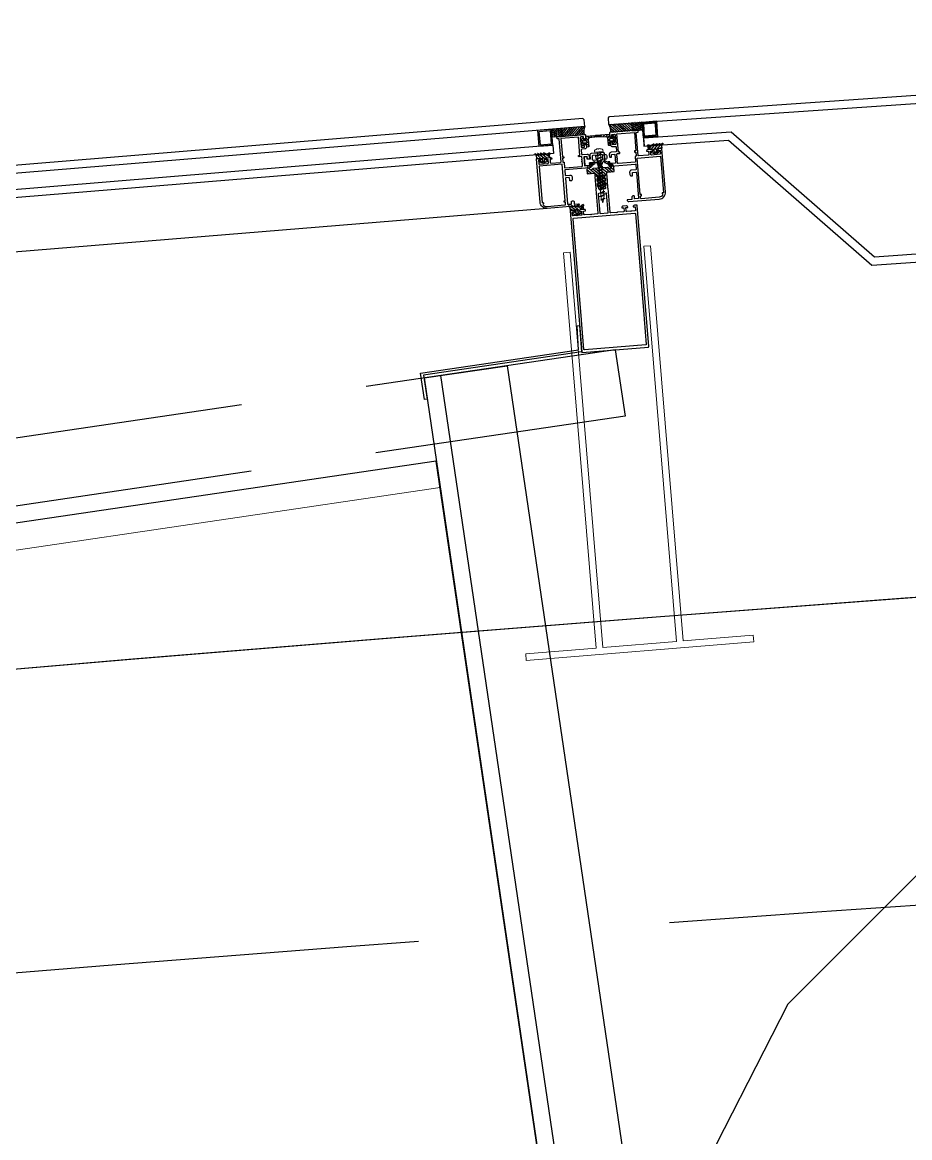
# Model space of a CAD drawing. Header units: millimetres. Extents: x 62878 to 70819, y -67946 to -61850.
# Drawn here: x 65280.6 to 65346.6, y -61942.9 to -61859.9 of the extents above; entities that cross this region are included whole.
import ezdxf

# ---------------------------------------------------------------- set-up
doc = ezdxf.new("R2010")
doc.units = ezdxf.units.MM
doc.linetypes.add('HIDDEN', pattern=[0.375, 0.25, -0.125])
doc.layers.add('alan hesabı1', color=7, linetype='Continuous', plot=False)
for name, color, linetype, lineweight in [('BA DÖŞ.-yeni', 11, 'Continuous', 30), ('BAP', 41, 'Continuous', 30), ('Dog_dos_yeni', 63, 'Continuous', 5), ('DOGRAMA', 171, 'Continuous', 0), ('DUV.ALÇ.-yeni', 20, 'Continuous', 25), ('GOR-2', 152, 'Continuous', 20)]:
    doc.layers.add(name, color=color, linetype=linetype, lineweight=lineweight)
doc.layers.add('DOĞRAMA-yeni', color=40, linetype='Continuous')
doc.layers.add('profil-yeni', color=13, linetype='Continuous')
pattern_1 = [(319.70456, (65214.90482, -61890.64688), (-0.10266823, -0.12108178), [])]
pattern_2 = [(229.70456, (65434.09726, -61872.6084), (0.12108178, -0.10266823), [])]

# ---------------------------------------------------------------- blocks, each defined once
blk = doc.blocks.new('a2we')
at = {"lineweight": 5, "ltscale": 0.5}
for p, q in [((-198.11, -420.11), (-197.11, -419.74)), ((-194.92, -421.4), (-198.11, -420.11)), ((-193.92, -421.04), (-198.11, -420.11)), ((-198.11, -422.66), (-197.11, -422.3)), ((-194.92, -423.96), (-198.11, -422.66)), ((-193.92, -423.59), (-198.11, -422.66)), ((-197.57, -417.61), (-196.57, -417.24)), ((-194.16, -418.26), (-197.57, -417.61)), ((-195.16, -418.63), (-197.57, -417.61)), ((-197.11, -419.74), (-197.11, -418.43)), ((-197.11, -419.74), (-193.92, -421.04)), ((-197.11, -419.74), (-193.92, -421.04)), ((-197.11, -422.3), (-197.11, -420.51)), ((-197.11, -422.3), (-193.92, -423.59)), ((-197.11, -422.3), (-193.92, -423.59)), ((-197.11, -424.85), (-197.11, -423.07)), ((-196.89, -417.9), (-197.1, -418.34)), ((-196.01, -415.29), (-196.59, -417.25)), ((-196.57, -417.24), (-194.16, -418.26)), ((-196.01, -415.29), (-195.46, -417.71)), ((-194.16, -418.26), (-195.16, -418.63)), ((-195.16, -418.63), (-194.93, -419.3)), ((-194.92, -420.63), (-194.92, -419.36)), ((-193.92, -421.04), (-194.92, -421.4)), ((-194.92, -423.19), (-194.92, -421.4)), ((-198.11, -425.21), (-197.11, -424.85)), ((-194.92, -426.51), (-198.11, -425.21)), ((-193.92, -426.15), (-198.11, -425.21)), ((-198.11, -427.67), (-197.11, -427.31)), ((-194.92, -428.97), (-198.11, -427.67)), ((-193.92, -428.6), (-198.11, -427.67)), ((-198.11, -429.92), (-197.11, -429.56)), ((-194.92, -431.22), (-198.11, -429.92)), ((-193.92, -430.86), (-198.11, -429.92)), ((-197.11, -424.85), (-193.92, -426.15)), ((-197.11, -424.85), (-193.92, -426.15)), ((-197.11, -427.31), (-197.11, -425.62)), ((-197.11, -427.31), (-193.92, -428.6)), ((-197.11, -427.31), (-193.92, -428.6)), ((-197.11, -429.56), (-197.11, -428.02)), ((-197.11, -429.56), (-193.92, -430.86)), ((-197.11, -429.56), (-193.92, -430.86)), ((-197.11, -431.81), (-197.11, -430.28)), ((-193.92, -423.59), (-194.92, -423.96)), ((-194.92, -425.74), (-194.92, -423.96)), ((-193.92, -426.15), (-194.92, -426.51)), ((-194.92, -428.2), (-194.92, -426.51)), ((-193.92, -428.6), (-194.92, -428.97)), ((-194.92, -430.45), (-194.92, -428.97)), ((-193.92, -430.86), (-194.92, -431.22)), ((-194.92, -432.7), (-194.92, -431.22)), ((-198.11, -432.18), (-197.11, -431.81)), ((-194.92, -433.47), (-198.11, -432.18)), ((-193.92, -433.11), (-198.11, -432.18)), ((-198.11, -434.43), (-197.11, -434.07)), ((-194.92, -435.73), (-198.11, -434.43)), ((-193.92, -435.36), (-198.11, -434.43)), ((-198.11, -436.73), (-197.11, -436.36)), ((-194.92, -438.03), (-198.11, -436.73)), ((-193.92, -437.66), (-198.11, -436.73)), ((-198.11, -439.03), (-197.11, -438.66)), ((-194.92, -440.32), (-198.11, -439.03)), ((-193.92, -439.96), (-198.11, -439.03)), ((-197.11, -431.81), (-193.92, -433.11)), ((-197.11, -431.81), (-193.92, -433.11)), ((-197.11, -434.07), (-197.11, -432.53)), ((-197.11, -434.07), (-193.92, -435.36)), ((-197.11, -434.07), (-193.92, -435.36)), ((-197.11, -436.36), (-197.11, -434.79)), ((-197.11, -436.36), (-193.92, -437.66)), ((-197.11, -436.36), (-193.92, -437.66)), ((-197.11, -438.66), (-197.11, -437.13)), ((-197.11, -438.66), (-193.92, -439.96)), ((-197.11, -438.66), (-193.92, -439.96)), ((-197.11, -440.96), (-197.11, -439.43)), ((-193.92, -433.11), (-194.92, -433.47)), ((-194.92, -434.96), (-194.92, -433.47)), ((-193.92, -435.36), (-194.92, -435.73)), ((-194.92, -437.26), (-194.92, -435.73)), ((-193.92, -437.66), (-194.92, -438.03)), ((-194.92, -439.55), (-194.92, -438.03)), ((-198.11, -441.32), (-197.11, -440.96)), ((-194.92, -442.62), (-198.11, -441.32)), ((-193.92, -442.26), (-198.11, -441.32)), ((-198.11, -443.62), (-197.11, -443.25)), ((-194.92, -444.91), (-198.11, -443.62)), ((-193.92, -444.55), (-198.11, -443.62)), ((-198.11, -445.92), (-197.11, -445.55)), ((-193.92, -446.85), (-198.11, -445.92)), ((-194.92, -447.22), (-198.11, -445.92)), ((-197.11, -447.85), (-198.11, -448.22)), ((-197.11, -440.96), (-193.92, -442.26)), ((-197.11, -443.25), (-197.11, -441.73)), ((-197.11, -443.25), (-193.92, -444.55)), ((-197.11, -445.55), (-197.11, -444.02)), ((-197.11, -445.55), (-193.92, -446.85)), ((-197.11, -445.55), (-193.92, -446.85)), ((-197.11, -447.85), (-197.11, -446.32)), ((-193.92, -449.15), (-197.11, -447.85)), ((-193.92, -439.96), (-194.92, -440.32)), ((-194.92, -441.85), (-194.92, -440.32)), ((-193.92, -442.26), (-194.92, -442.62)), ((-194.92, -444.15), (-194.92, -442.62)), ((-193.92, -444.55), (-194.92, -444.91)), ((-194.92, -446.45), (-194.92, -444.91)), ((-193.92, -446.85), (-194.92, -447.22)), ((-194.92, -448.75), (-194.92, -447.22)), ((-192.8, -453.29), (-199.23, -453.29)), ((-199.23, -454.58), (-199.23, -453.29)), ((-194.92, -449.52), (-198.11, -448.22)), ((-198.11, -448.22), (-193.92, -449.15)), ((-198.11, -450.52), (-197.11, -450.15)), ((-194.92, -451.82), (-198.11, -450.52)), ((-193.92, -451.45), (-198.11, -450.52)), ((-197.11, -450.15), (-197.11, -448.62)), ((-197.11, -450.15), (-193.92, -451.45)), ((-197.11, -453.29), (-197.11, -450.92)), ((-193.92, -449.15), (-194.92, -449.52)), ((-194.92, -451.05), (-194.92, -449.52)), ((-193.92, -451.45), (-194.92, -451.82)), ((-194.92, -453.29), (-194.92, -451.82)), ((-192.8, -454.58), (-192.8, -453.29))]:
    blk.add_line(p, q, dxfattribs=at)
blk.add_lwpolyline([(-196.47, -455.66), (-196.11, -455.4), (-195.92, -455.4), (-195.56, -455.66)], dxfattribs=at)
for centre, radius, start, end in [((-196.91, -418.43), 0.2, 155.32512, 180), ((-195.12, -419.36), 0.2, 0, 19.11162), ((-195.66, -449.53), 6.19, 234.75731, 262.49049), ((-196.37, -449.53), 6.19, 277.50951, 305.24269)]:
    blk.add_arc(centre, radius, start, end, dxfattribs=at)
blk = doc.blocks.new('SPANDREL PAN.101')
at = {"layer": 'DOĞRAMA-yeni', "color": 122}
for p, q in [((37909.043, 32649.873), (38009.667, 32656.872)), ((38009.772, 32656.778), (38009.667, 32656.872)), ((38009.801, 32656.278), (38009.772, 32656.778)), ((37908.991, 32649.267), (38009.801, 32656.278)), ((38007.392, 32654.941), (38000.846, 32654.486)), ((38007.392, 32654.941), (38007.425, 32654.342)), ((38007.425, 32654.342), (38001.135, 32653.905)), ((37908.951, 32649.765), (37909.043, 32649.873)), ((37908.991, 32649.267), (37908.951, 32649.765)), ((37911.557, 32648.266), (37918.096, 32648.721)), ((37911.557, 32648.266), (37911.605, 32647.668)), ((37911.605, 32647.668), (37917.889, 32648.105))]:
    blk.add_line(p, q, dxfattribs=at)
at = {"layer": 'DOĞRAMA-yeni', "color": 122, "lineweight": -2}
for p, q in [((38000.846, 32654.486), (37991.555, 32643.806)), ((38001.135, 32653.905), (37991.844, 32643.225)), ((37918.096, 32648.721), (37928.766, 32639.439)), ((37917.889, 32648.105), (37928.559, 32638.823)), ((37928.766, 32639.439), (37991.555, 32643.806)), ((37928.559, 32638.823), (37991.844, 32643.225))]:
    blk.add_line(p, q, dxfattribs=at)
at = {"layer": 'DOĞRAMA-yeni', "color": 122}
for points in [[(38007.326, 32656.119), (38006.277, 32656.06), (38006.342, 32654.902), (38007.391, 32654.961)], [(38007.231, 32656.014), (38006.383, 32655.966), (38006.437, 32655.008), (38007.285, 32655.055)], [(37911.477, 32649.423), (37912.524, 32649.496), (37912.605, 32648.339), (37911.557, 32648.266)], [(37911.584, 32649.33), (37912.432, 32649.389), (37912.498, 32648.432), (37911.65, 32648.373)]]:
    blk.add_lwpolyline(points, close=True, dxfattribs=at)

msp = doc.modelspace()

# ---------------------------------------------------------------- hatches: boundary and pattern name
at = {"layer": 'DOGRAMA', "lineweight": -2}
h = msp.add_hatch(dxfattribs=at)
h.set_pattern_fill('ANSI31', color=256, scale=0.04, angle=692.70225, style=0)
h.set_pattern_definition([(319.70456, (65194.67321, -61892.31184), (-0.08213459, -0.09686542), [])])
h.paths.add_polyline_path([(65325.713, -61867.943, 0.414214), (65325.688, -61867.973), (65324.389, -61868.08, 0.153231), (65324.241, -61867.49), (65325.666, -61867.373)])
h.paths.add_polyline_path([(65325.991, -61867.948), (65325.742, -61867.968, 0.414214), (65325.713, -61867.943), (65325.666, -61867.373), (65325.941, -61867.35)])
h = msp.add_hatch(dxfattribs=at)
h.set_pattern_fill('AR-HBONE', color=256, scale=0.03, angle=692.70225, style=0)
h.set_pattern_definition([(229.70456, (65333.81202, -61903.24425), (0.0139189, -0.16913387), [0.36, -0.12]), (319.70456, (65333.73441, -61903.33577), (0.0139189, -0.16913387), [0.36, -0.12])])
h.paths.add_polyline_path([(65326.512, -61867.905), (65326.761, -61867.885), (65326.712, -61867.287), (65325.941, -61867.35), (65325.991, -61867.948)])
h = msp.add_hatch(dxfattribs=at)
h.set_pattern_fill('AR-HBONE', color=256, scale=0.03, angle=692.70225, style=0)
h.set_pattern_definition([(319.70456, (65318.84928, -61904.47561), (0.0139189, -0.16913387), [0.36, -0.12]), (229.70456, (65318.94081, -61904.55322), (0.0139189, -0.16913387), [0.36, -0.12])])
h.paths.add_polyline_path([(65320.273, -61868.418), (65320.024, -61868.439), (65319.975, -61867.841), (65320.746, -61867.778), (65320.795, -61868.376)])
h = msp.add_hatch(dxfattribs=at)
h.set_pattern_fill('ANSI31', color=256, scale=0.04, angle=692.70225, style=0)
h.set_pattern_definition([(229.70456, (65454.32887, -61870.94344), (0.09686542, -0.08213459), [])])
h.paths.add_polyline_path([(65321.068, -61868.325, -0.414214), (65321.098, -61868.351), (65322.396, -61868.244, -0.153231), (65322.447, -61867.638), (65321.021, -61867.755)])
h.paths.add_polyline_path([(65320.795, -61868.376), (65321.043, -61868.355, -0.414214), (65321.068, -61868.325), (65321.021, -61867.755), (65320.746, -61867.778)])
h = msp.add_hatch(dxfattribs=at)
h.set_pattern_fill('ANSI31', color=256, scale=0.05, angle=692.70225, style=0)
h.set_pattern_definition(pattern_1)
edge = h.paths.add_edge_path(flags=16)
edge.add_arc((65322.967, -61868.734), 0.668, 177.82888, 191.58024, ccw=False)
edge.add_line((65322.299, -61868.708), (65322.583, -61868.685))
edge.add_line((65322.583, -61868.685), (65322.596, -61868.844))
edge.add_line((65322.596, -61868.844), (65322.312, -61868.868))
edge = h.paths.add_edge_path()
edge.add_line((65322.702, -61869.157), (65322.593, -61869.166))
edge.add_line((65322.593, -61869.166), (65322.573, -61868.927))
edge.add_line((65322.573, -61868.927), (65322.383, -61868.942))
edge.add_line((65322.383, -61868.942), (65322.393, -61869.062))
edge.add_line((65322.393, -61869.062), (65322.294, -61869.07))
edge.add_arc((65322.612, -61868.763), 0.442, 145.39692, 224.01221, ccw=False)
edge.add_line((65322.248, -61868.512), (65322.347, -61868.504))
edge.add_line((65322.347, -61868.504), (65322.357, -61868.623))
edge.add_line((65322.357, -61868.623), (65322.547, -61868.608))
edge.add_line((65322.547, -61868.608), (65322.527, -61868.368))
edge.add_line((65322.527, -61868.368), (65323.522, -61868.277))
edge.add_arc((65323.526, -61868.327), 0.05, -78.5856, 94.70456, ccw=False)
edge.add_line((65323.536, -61868.376), (65322.792, -61868.491))
edge.add_arc((65322.806, -61868.59), 0.1, 98.27929, 184.70456)
edge.add_line((65322.706, -61868.598), (65322.748, -61869.103))
edge.add_arc((65322.698, -61869.107), 0.05, -85.29544, 4.70456, ccw=False)
h = msp.add_hatch(dxfattribs=at)
h.set_pattern_fill('ANSI31', color=256, scale=0.05, angle=692.70225, style=0)
h.set_pattern_definition(pattern_2)
edge = h.paths.add_edge_path(flags=16)
edge.add_arc((65323.907, -61868.656), 0.668, 357.82888, 371.58024)
edge.add_line((65324.562, -61868.522), (65324.277, -61868.545))
edge.add_line((65324.277, -61868.545), (65324.29, -61868.705))
edge.add_line((65324.29, -61868.705), (65324.575, -61868.682))
edge = h.paths.add_edge_path()
edge.add_line((65324.237, -61869.03), (65324.347, -61869.021))
edge.add_line((65324.347, -61869.021), (65324.327, -61868.782))
edge.add_line((65324.327, -61868.782), (65324.516, -61868.767))
edge.add_line((65324.516, -61868.767), (65324.526, -61868.886))
edge.add_line((65324.526, -61868.886), (65324.626, -61868.878))
edge.add_arc((65324.262, -61868.627), 0.442, 325.39692, 404.01221)
edge.add_line((65324.58, -61868.32), (65324.48, -61868.328))
edge.add_line((65324.48, -61868.328), (65324.49, -61868.448))
edge.add_line((65324.49, -61868.448), (65324.301, -61868.463))
edge.add_line((65324.301, -61868.463), (65324.281, -61868.224))
edge.add_line((65324.281, -61868.224), (65323.284, -61868.297))
edge.add_arc((65323.288, -61868.347), 0.05, 94.70456, 267.99473)
edge.add_line((65323.287, -61868.397), (65324.04, -61868.389))
edge.add_arc((65324.042, -61868.489), 0.1, 4.70456, 91.12983, ccw=False)
edge.add_line((65324.142, -61868.48), (65324.183, -61868.985))
edge.add_arc((65324.233, -61868.981), 0.05, 184.70456, 274.70456)
h = msp.add_hatch(dxfattribs=at)
h.set_pattern_fill('ANSI31', color=256, scale=0.05, angle=692.70225, style=0)
h.set_pattern_definition(pattern_2)
edge = h.paths.add_edge_path(flags=16)
edge.add_arc((65327.669, -61869.154), 0.4, 263.1676, 286.24152, ccw=False)
edge.add_line((65327.621, -61869.552), (65327.6, -61869.3))
edge.add_line((65327.6, -61869.3), (65327.76, -61869.287))
edge.add_line((65327.76, -61869.287), (65327.781, -61869.538))
edge = h.paths.add_edge_path()
edge.add_arc((65327.669, -61869.154), 0.5, 237.83467, 311.57446, ccw=False)
edge.add_line((65327.402, -61869.578), (65327.394, -61869.478))
edge.add_line((65327.394, -61869.478), (65327.514, -61869.468))
edge.add_line((65327.514, -61869.468), (65327.509, -61869.408))
edge.add_arc((65327.409, -61869.417), 0.1, 4.70456, 94.70456)
edge.add_line((65327.401, -61869.317), (65327.182, -61869.335))
edge.add_line((65327.182, -61869.335), (65327.167, -61869.156))
edge.add_line((65327.167, -61869.156), (65327.206, -61869.152))
edge.add_arc((65327.212, -61869.217), 0.065, 26.29523, 94.70456, ccw=False)
edge.add_arc((65327.299, -61869.174), 0.0327, 206.29523, 400.13484)
edge.add_arc((65327.193, -61869.303), 0.199, 48.78834, 99.05425)
edge.add_arc((65327.159, -61869.056), 0.05, 95.67672, 273.18996, ccw=False)
edge.add_arc((65327.186, -61869.328), 0.323, 56.3189, 95.64521, ccw=False)
edge.add_arc((65327.376, -61869.042), 0.02, 236.3189, 304.70456)
edge.add_line((65327.388, -61869.059), (65327.568, -61868.933))
edge.add_arc((65327.577, -61868.946), 0.015, -35.29544, 124.70456, ccw=False)
edge.add_line((65327.589, -61868.954), (65327.518, -61869.055))
edge.add_arc((65327.534, -61869.066), 0.02, 144.70456, 304.70456)
edge.add_line((65327.546, -61869.083), (65327.788, -61868.915))
edge.add_arc((65327.796, -61868.928), 0.015, -35.29544, 124.70456, ccw=False)
edge.add_line((65327.809, -61868.936), (65327.737, -61869.037))
edge.add_arc((65327.754, -61869.048), 0.02, 144.70456, 304.70456)
edge.add_line((65327.765, -61869.065), (65328.007, -61868.897))
edge.add_arc((65328.016, -61868.91), 0.015, -35.29544, 124.70456, ccw=False)
edge.add_line((65328.028, -61868.918), (65327.957, -61869.019))
edge.add_arc((65327.973, -61869.03), 0.02, 144.70456, 304.70456)
edge.add_line((65327.984, -61869.047), (65328.226, -61868.879))
edge.add_arc((65328.235, -61868.892), 0.015, -35.29544, 124.70456, ccw=False)
edge.add_line((65328.247, -61868.9), (65328.181, -61868.994))
edge.add_arc((65328.262, -61869.052), 0.1, 144.70456, 184.70456)
edge.add_line((65328.163, -61869.06), (65328.178, -61869.253))
edge.add_line((65328.178, -61869.253), (65327.959, -61869.271))
edge.add_arc((65327.967, -61869.371), 0.1, 94.70456, 184.70456)
edge.add_line((65327.868, -61869.379), (65327.873, -61869.439))
edge.add_line((65327.873, -61869.439), (65327.992, -61869.429))
edge.add_line((65327.992, -61869.429), (65328, -61869.528))
h = msp.add_hatch(dxfattribs=at)
h.set_pattern_fill('ANSI31', color=256, scale=0.05, angle=692.70225, style=0)
h.set_pattern_definition(pattern_1)
edge = h.paths.add_edge_path(flags=16)
edge.add_arc((65319.337, -61869.84), 0.4, 263.1676, 286.24152)
edge.add_line((65319.449, -61870.224), (65319.428, -61869.973))
edge.add_line((65319.428, -61869.973), (65319.269, -61869.986))
edge.add_line((65319.269, -61869.986), (65319.289, -61870.237))
edge = h.paths.add_edge_path()
edge.add_arc((65319.337, -61869.84), 0.5, 237.83467, 311.57446)
edge.add_line((65319.669, -61870.214), (65319.66, -61870.114))
edge.add_line((65319.66, -61870.114), (65319.541, -61870.124))
edge.add_line((65319.541, -61870.124), (65319.536, -61870.064))
edge.add_arc((65319.636, -61870.056), 0.1, 94.70456, 184.70456, ccw=False)
edge.add_line((65319.627, -61869.957), (65319.847, -61869.939))
edge.add_line((65319.847, -61869.939), (65319.832, -61869.759))
edge.add_line((65319.832, -61869.759), (65319.793, -61869.762))
edge.add_arc((65319.798, -61869.827), 0.065, 94.70456, 163.1139)
edge.add_arc((65319.704, -61869.799), 0.0327, 149.27428, 343.1139, ccw=False)
edge.add_arc((65319.83, -61869.909), 0.199, 90.35488, 140.62079, ccw=False)
edge.add_arc((65319.824, -61869.66), 0.05, 276.21917, 453.7324)
edge.add_arc((65319.842, -61869.932), 0.323, 93.76392, 133.09023)
edge.add_arc((65319.607, -61869.682), 0.02, 244.70456, 313.09023, ccw=False)
edge.add_line((65319.599, -61869.7), (65319.4, -61869.606))
edge.add_arc((65319.393, -61869.619), 0.015, 64.70456, 224.70456)
edge.add_line((65319.383, -61869.63), (65319.469, -61869.717))
edge.add_arc((65319.455, -61869.731), 0.02, -115.29544, 44.70456, ccw=False)
edge.add_line((65319.446, -61869.749), (65319.18, -61869.624))
edge.add_arc((65319.174, -61869.637), 0.015, 64.70456, 224.70456)
edge.add_line((65319.163, -61869.648), (65319.25, -61869.735))
edge.add_arc((65319.236, -61869.749), 0.02, -115.29544, 44.70456, ccw=False)
edge.add_line((65319.227, -61869.767), (65318.961, -61869.642))
edge.add_arc((65318.955, -61869.655), 0.015, 64.70456, 224.70456)
edge.add_line((65318.944, -61869.666), (65319.031, -61869.753))
edge.add_arc((65319.016, -61869.767), 0.02, -115.29544, 44.70456, ccw=False)
edge.add_line((65319.008, -61869.785), (65318.742, -61869.66))
edge.add_arc((65318.735, -61869.673), 0.015, 64.70456, 224.70456)
edge.add_line((65318.725, -61869.684), (65318.806, -61869.765))
edge.add_arc((65318.734, -61869.836), 0.1, 4.70456, 44.70456, ccw=False)
edge.add_line((65318.834, -61869.828), (65318.85, -61870.021))
edge.add_line((65318.85, -61870.021), (65319.069, -61870.003))
edge.add_arc((65319.077, -61870.102), 0.1, 4.70456, 94.70456, ccw=False)
edge.add_line((65319.177, -61870.094), (65319.182, -61870.154))
edge.add_line((65319.182, -61870.154), (65319.062, -61870.164))
edge.add_line((65319.062, -61870.164), (65319.071, -61870.263))
h = msp.add_hatch(dxfattribs=at)
h.set_pattern_fill('ANSI31', color=256, scale=0.05, angle=692.70225, style=0)
h.set_pattern_definition(pattern_1)
edge = h.paths.add_edge_path(flags=16)
edge.add_arc((65323.674, -61871.941), 0.05, 184.70456, 274.70456)
edge.add_line((65323.678, -61871.991), (65323.738, -61871.986))
edge.add_arc((65323.734, -61871.936), 0.05, 274.70456, 364.70456)
edge.add_line((65323.783, -61871.932), (65323.765, -61871.708))
edge.add_line((65323.765, -61871.708), (65323.606, -61871.721))
edge.add_line((65323.606, -61871.721), (65323.624, -61871.946))
h.paths.add_polyline_path([(65323.593, -61871.572), (65323.753, -61871.559), (65323.73, -61871.285), (65323.571, -61871.298)], flags=16)
edge = h.paths.add_edge_path()
edge.add_arc((65323.792, -61871.918), 0.2, 294.13834, 364.70456)
edge.add_line((65323.992, -61871.902), (65323.987, -61871.845))
edge.add_line((65323.987, -61871.845), (65323.927, -61871.85))
edge.add_line((65323.927, -61871.85), (65323.917, -61871.722))
edge.add_line((65323.917, -61871.722), (65323.945, -61871.689))
edge.add_arc((65323.868, -61871.625), 0.1, 319.70456, 364.70456)
edge.add_line((65323.968, -61871.616), (65323.957, -61871.487))
edge.add_line((65323.957, -61871.487), (65323.898, -61871.492))
edge.add_line((65323.898, -61871.492), (65323.887, -61871.364))
edge.add_line((65323.887, -61871.364), (65323.989, -61871.243))
edge.add_line((65323.989, -61871.243), (65324.097, -61871.234))
edge.add_line((65324.097, -61871.234), (65324.077, -61870.985))
edge.add_line((65324.077, -61870.985), (65324.131, -61871.031))
edge.add_line((65324.131, -61871.031), (65324.629, -61870.99))
edge.add_line((65324.629, -61870.99), (65324.602, -61870.664))
edge.add_arc((65324.303, -61870.689), 0.3, 4.70456, 64.70456)
edge.add_line((65324.431, -61870.418), (65323.987, -61870.208))
edge.add_arc((65323.974, -61870.235), 0.03, 64.70456, 154.70456)
edge.add_line((65323.947, -61870.222), (65323.922, -61870.276))
edge.add_arc((65323.949, -61870.289), 0.03, 154.70456, 244.70456)
edge.add_line((65323.936, -61870.316), (65324.286, -61870.482))
edge.add_arc((65324.201, -61870.662), 0.2, 2.78497, 64.70456, ccw=False)
edge.add_arc((65324.301, -61870.666), 0.1, -145.29544, 7.41941, ccw=False)
edge.add_arc((65324.137, -61870.78), 0.1, 34.70456, 94.70456)
edge.add_line((65324.129, -61870.68), (65323.803, -61870.707))
edge.add_arc((65323.799, -61870.657), 0.05, 184.70456, 274.70456, ccw=False)
edge.add_line((65323.749, -61870.661), (65323.745, -61870.611))
edge.add_arc((65323.695, -61870.615), 0.05, 4.70456, 94.70456)
edge.add_line((65323.691, -61870.565), (65323.492, -61870.582))
edge.add_arc((65323.496, -61870.632), 0.05, 94.70456, 184.70456)
edge.add_line((65323.446, -61870.636), (65323.45, -61870.686))
edge.add_arc((65323.4, -61870.69), 0.05, -85.29544, 4.70456, ccw=False)
edge.add_line((65323.404, -61870.739), (65323.079, -61870.766))
edge.add_arc((65323.087, -61870.866), 0.1, 94.70456, 154.70456)
edge.add_arc((65322.906, -61870.78), 0.1, 181.98972, 334.70456, ccw=False)
edge.add_arc((65323.005, -61870.761), 0.2, 124.70456, 186.62416, ccw=False)
edge.add_line((65322.891, -61870.596), (65323.209, -61870.376))
edge.add_arc((65323.192, -61870.351), 0.03, 304.70456, 394.70456)
edge.add_line((65323.217, -61870.334), (65323.183, -61870.285))
edge.add_arc((65323.158, -61870.302), 0.03, 34.70456, 124.70456)
edge.add_line((65323.141, -61870.277), (65322.737, -61870.557))
edge.add_arc((65322.908, -61870.804), 0.3, 124.70456, 184.70456)
edge.add_line((65322.609, -61870.828), (65322.636, -61871.154))
edge.add_line((65322.636, -61871.154), (65323.134, -61871.113))
edge.add_line((65323.134, -61871.113), (65323.18, -61871.059))
edge.add_line((65323.18, -61871.059), (65323.2, -61871.308))
edge.add_line((65323.2, -61871.308), (65323.308, -61871.299))
edge.add_line((65323.308, -61871.299), (65323.429, -61871.401))
edge.add_line((65323.429, -61871.401), (65323.439, -61871.529))
edge.add_line((65323.439, -61871.529), (65323.379, -61871.534))
edge.add_line((65323.379, -61871.534), (65323.39, -61871.664))
edge.add_arc((65323.49, -61871.656), 0.1, 184.70456, 229.70456)
edge.add_line((65323.425, -61871.732), (65323.458, -61871.76))
edge.add_line((65323.458, -61871.76), (65323.469, -61871.888))
edge.add_line((65323.469, -61871.888), (65323.409, -61871.893))
edge.add_line((65323.409, -61871.893), (65323.414, -61871.949))
edge.add_arc((65323.613, -61871.933), 0.2, 184.70456, 255.27078)
edge.add_arc((65323.682, -61871.671), 0.471, 255.27078, 294.13834)
h = msp.add_hatch(dxfattribs=at)
h.set_pattern_fill('ANSI31', color=256, scale=0.05, angle=692.70225, style=0)
h.set_pattern_definition(pattern_1)
edge = h.paths.add_edge_path()
edge.add_arc((65321.241, -61873.718), 0.1, 4.70456, 44.70456, ccw=False)
edge.add_line((65321.341, -61873.71), (65321.355, -61873.882))
edge.add_line((65321.355, -61873.882), (65321.574, -61873.864))
edge.add_arc((65321.583, -61873.964), 0.1, 4.70456, 94.70456, ccw=False)
edge.add_line((65321.682, -61873.955), (65321.687, -61874.015))
edge.add_line((65321.687, -61874.015), (65321.568, -61874.025))
edge.add_line((65321.568, -61874.025), (65321.576, -61874.125))
edge.add_arc((65321.842, -61873.701), 0.5, 237.83467, 311.57446)
edge.add_line((65322.174, -61874.076), (65322.166, -61873.976))
edge.add_line((65322.166, -61873.976), (65322.046, -61873.986))
edge.add_line((65322.046, -61873.986), (65322.041, -61873.926))
edge.add_arc((65322.141, -61873.918), 0.1, 94.70456, 184.70456, ccw=False)
edge.add_line((65322.133, -61873.818), (65322.352, -61873.8))
edge.add_line((65322.352, -61873.8), (65322.339, -61873.641))
edge.add_line((65322.339, -61873.641), (65322.299, -61873.644))
edge.add_arc((65322.305, -61873.709), 0.065, 94.70456, 163.1139)
edge.add_arc((65322.211, -61873.681), 0.0327, 149.27428, 343.1139, ccw=False)
edge.add_arc((65322.393, -61873.786), 0.242, 104.39526, 149.90203, ccw=False)
edge.add_arc((65322.327, -61873.501), 0.05, 276.21917, 453.7324)
edge.add_arc((65322.417, -61873.811), 0.372, 104.55306, 141.20458)
edge.add_arc((65322.114, -61873.563), 0.02, 244.70456, 313.09023, ccw=False)
edge.add_line((65322.105, -61873.582), (65321.906, -61873.487))
edge.add_arc((65321.9, -61873.501), 0.015, 64.70456, 224.70456)
edge.add_line((65321.889, -61873.512), (65321.976, -61873.599))
edge.add_arc((65321.962, -61873.613), 0.02, -115.29544, 44.70456, ccw=False)
edge.add_line((65321.953, -61873.631), (65321.687, -61873.506))
edge.add_arc((65321.681, -61873.519), 0.015, 64.70456, 224.70456)
edge.add_line((65321.67, -61873.53), (65321.757, -61873.617))
edge.add_arc((65321.742, -61873.631), 0.02, -115.29544, 44.70456, ccw=False)
edge.add_line((65321.734, -61873.649), (65321.468, -61873.524))
edge.add_arc((65321.461, -61873.537), 0.015, 64.70456, 224.70456)
edge.add_line((65321.451, -61873.548), (65321.537, -61873.635))
edge.add_arc((65321.523, -61873.649), 0.02, -115.29544, 44.70456, ccw=False)
edge.add_line((65321.515, -61873.667), (65321.249, -61873.542))
edge.add_arc((65321.242, -61873.555), 0.015, 64.70456, 224.70456)
edge.add_line((65321.232, -61873.566), (65321.312, -61873.647))
edge = h.paths.add_edge_path(flags=16)
edge.add_line((65321.952, -61874.06), (65321.936, -61873.864))
edge.add_arc((65321.906, -61873.867), 0.03, 4.70456, 94.70456)
edge.add_line((65321.903, -61873.837), (65321.804, -61873.845))
edge.add_arc((65321.806, -61873.875), 0.03, 94.70456, 184.70456)
edge.add_line((65321.776, -61873.877), (65321.792, -61874.073))
edge.add_arc((65321.822, -61874.071), 0.03, 184.70456, 266.93813)
edge.add_arc((65321.842, -61873.701), 0.4, 266.93813, 282.471)
edge.add_arc((65321.922, -61874.063), 0.03, 282.471, 364.70456)

# ---------------------------------------------------------------- linework, layer by layer
msp.add_lwpolyline([(68896.021, -63031.435), (69030.259, -63071.184), (69185.279, -62547.653), (68892.999, -62461.107, 1.044368), (68063.198, -62298.73, 0.204375), (63106.96, -62494.783, 0.353953), (62932.94, -62997.825), (63753.185, -65779.598), (64154.954, -67142.153), (65336.723, -66792.622), (65336.7, -66829.112), (65270.535, -66829.071, 0.626789), (65270.199, -67369.071), (65531.845, -67369.234, 0.926242), (66130.088, -67369.606), (66391.733, -67369.769, 0.626743), (66392.069, -66829.769), (66326.147, -66829.728), (66326.17, -66793.238), (67506.156, -67144.128), (68467.025, -63899.086), (68625.204, -63946.037), (68896.024, -63031.423)], format="xyb")
at = {"layer": 'alan hesabı1', "linetype": 'ByBlock'}
msp.add_lwpolyline([(64587.945, -62561.574), (64661.741, -62920.708), (64964.998, -62879.576), (64966.678, -62891.963), (65228.684, -62856.426), (65387.232, -62834.922), (65436.533, -62828.235), (65824.651, -62828.477), (65825.24, -61883.689), (65434.284, -61883.46), (65434.207, -62013.736), (65330.569, -62022.735), (65311.391, -61892.528), (64527.556, -62007.981)], dxfattribs=at)
at = {"layer": 'BA DÖŞ.-yeni', "linetype": 'HIDDEN', "ltscale": 150}
msp.add_arc((65815.039, -68607.153), 6697.937, 70.7461603, 109.2968468, dxfattribs=at)
at = {"layer": 'BAP'}
msp.add_lwpolyline([(65425.55, -61946.926), (65418.457, -61932.983), (65407.402, -61921.914), (65393.468, -61914.804), (65378.019, -61912.347), (65362.566, -61914.784), (65348.623, -61921.878), (65337.555, -61932.932), (65330.444, -61946.866), (65327.987, -61962.316), (65330.425, -61977.768), (65337.518, -61991.711), (65348.573, -62002.779), (65362.507, -62009.89), (65377.956, -62012.347), (65393.409, -62009.909), (65407.352, -62002.816), (65418.42, -61991.761), (65425.531, -61977.827), (65427.987, -61962.378)], close=True, dxfattribs=at)
at = {"layer": 'Dog_dos_yeni'}
msp.add_lwpolyline([(65318.091, -61907.369), (65335.033, -61905.974), (65334.992, -61905.476), (65329.76, -61905.907), (65327.341, -61876.506), (65326.842, -61876.547), (65329.262, -61905.948), (65323.78, -61906.399), (65321.361, -61876.998), (65320.862, -61877.039), (65323.282, -61906.44), (65318.05, -61906.87), (65318.091, -61907.369)], close=True, dxfattribs=at)
msp.add_lwpolyline([(65318.091, -61907.369), (65335.033, -61905.974), (65334.992, -61905.476), (65329.76, -61905.907), (65327.341, -61876.506), (65326.842, -61876.547), (65329.262, -61905.948), (65323.78, -61906.399), (65321.361, -61876.998), (65320.862, -61877.039), (65323.282, -61906.44), (65318.05, -61906.87), (65318.091, -61907.369)], close=True, dxfattribs=at)
at = {"layer": 'DOGRAMA', "lineweight": -2}
for p, q in [((65322.298, -61867.048), (65272.476, -61871.148)), ((65322.406, -61867.139), (65322.298, -61867.048)), ((65322.447, -61867.638), (65322.406, -61867.139)), ((65324.2, -61866.992), (65324.291, -61866.884)), ((65324.241, -61867.49), (65324.2, -61866.992)), ((65325.991, -61867.948), (65325.941, -61867.35)), ((65325.991, -61867.948), (65325.941, -61867.35)), ((65326.712, -61867.287), (65326.761, -61867.885)), ((65322.447, -61867.638), (65272.53, -61871.745)), ((65319.975, -61867.841), (65320.024, -61868.439)), ((65320.795, -61868.376), (65320.746, -61867.778)), ((65320.795, -61868.376), (65320.746, -61867.778)), ((65325.991, -61867.948), (65326.761, -61867.885)), ((65320.795, -61868.376), (65320.024, -61868.439)), ((65326.811, -61868.482), (65326.86, -61869.08)), ((65320.073, -61869.037), (65272.638, -61872.941)), ((65320.123, -61869.635), (65272.692, -61873.538)), ((65320.073, -61869.037), (65320.123, -61869.635)), ((65319.657, -61873.727), (65273.056, -61877.562))]:
    msp.add_line(p, q, dxfattribs=at)
for points in [[(65326.714, -61867.306), (65327.76, -61867.22), (65327.856, -61868.376), (65326.809, -61868.463)], [(65326.822, -61867.398), (65327.669, -61867.328), (65327.748, -61868.285), (65326.901, -61868.355)], [(65319.977, -61867.861), (65318.93, -61867.947), (65319.025, -61869.103), (65320.072, -61869.017)], [(65319.885, -61867.969), (65319.038, -61868.038), (65319.117, -61868.995), (65319.964, -61868.926)], [(65323.593, -61871.572), (65323.753, -61871.559), (65323.73, -61871.285), (65323.571, -61871.298)], [(65323.753, -61871.559), (65323.593, -61871.572), (65323.571, -61871.298), (65323.73, -61871.285)]]:
    msp.add_lwpolyline(points, close=True, dxfattribs=at)
at = {"layer": 'DOGRAMA', "lineweight": -2, "ltscale": 0.5}
for points in [[(65327.919, -61869.415), (65328.05, -61869.404), (65328.071, -61869.653, -0.414214), (65328.025, -61869.707), (65327.407, -61869.758, -0.414214), (65327.353, -61869.712), (65327.333, -61869.463), (65327.464, -61869.452, 0.668097), (65327.48, -61869.402), (65327.419, -61869.35, 0.198962), (65327.382, -61869.338), (65327.133, -61869.359, 0.372839), (65327.041, -61869.453, 0.45685), (65327.074, -61869.484), (65327.193, -61869.474), (65327.213, -61869.714, -0.414214), (65327.167, -61869.768), (65326.45, -61869.827, -0.414214), (65326.417, -61869.799), (65326.278, -61868.105, -0.414214), (65326.305, -61868.073), (65326.395, -61868.065, 0.414214), (65326.422, -61868.033), (65326.415, -61867.943, 0.414214), (65326.383, -61867.916), (65324.32, -61868.085, 0.414214), (65324.292, -61868.118), (65324.311, -61868.346, 0.198962), (65324.329, -61868.38), (65324.417, -61868.427, 0.668048), (65324.466, -61868.402), (65324.452, -61868.225), (65324.651, -61868.209, -0.414214), (65324.705, -61868.254), (65324.76, -61868.922, -0.414214), (65324.714, -61868.976), (65324.515, -61868.993), (65324.5, -61868.816, 0.668048), (65324.447, -61868.799), (65324.368, -61868.859, 0.19911), (65324.356, -61868.896), (65324.365, -61869.005, 0.414214), (65324.516, -61869.133), (65324.726, -61869.116, -0.414214), (65324.78, -61869.161), (65324.805, -61869.47, -0.414214), (65324.759, -61869.524), (65324.41, -61869.553, 0.414214), (65324.273, -61869.715), (65324.287, -61869.884, 0.414214), (65324.341, -61869.93), (65324.421, -61869.923, 0.414214), (65324.439, -61869.902), (65324.424, -61869.722), (65324.673, -61869.702), (65324.728, -61870.37), (65324.33, -61870.402), (65324.322, -61870.303, 0.414214), (65324.268, -61870.257), (65324.218, -61870.261, 0.414214), (65324.172, -61870.315), (65324.179, -61870.395, 0.414214), (65324.394, -61870.578), (65326.208, -61870.428, -0.414214), (65326.241, -61870.456), (65326.271, -61870.82, -0.414214), (65326.243, -61870.852), (65325.924, -61870.878, 0.414214), (65325.787, -61871.04), (65325.802, -61871.219, 0.414214), (65325.91, -61871.311), (65325.93, -61871.309), (65325.979, -61871.305, 0.414214), (65326.007, -61871.273), (65325.991, -61871.083, -0.414214), (65326.019, -61871.051), (65326.258, -61871.031, -0.414214), (65326.29, -61871.059), (65326.366, -61871.981), (65326.398, -61872.008), (65326.371, -61872.041), (65326.447, -61872.962, -0.414214), (65326.419, -61872.995), (65326.18, -61873.014, -0.414214), (65326.148, -61872.987), (65326.135, -61872.828, 0.414214), (65326.102, -61872.8), (65326.053, -61872.804), (65326.033, -61872.806, 0.414214), (65325.941, -61872.914), (65325.953, -61873.058), (65325.634, -61873.084, 0.414214), (65325.607, -61873.117), (65325.608, -61873.137, 0.414214), (65325.716, -61873.228), (65327.989, -61873.041, 0.414214), (65328.446, -61872.502), (65328.183, -61869.303, 0.414214), (65328.15, -61869.275), (65327.982, -61869.289, 0.19911), (65327.947, -61869.307), (65327.895, -61869.368, 0.668097)], [(65319.132, -61870.138), (65319.001, -61870.149), (65319.022, -61870.398, 0.414214), (65319.075, -61870.444), (65319.693, -61870.393, 0.414214), (65319.739, -61870.339), (65319.719, -61870.09), (65319.587, -61870.1, -0.668097), (65319.563, -61870.054), (65319.616, -61869.992, -0.198962), (65319.65, -61869.975), (65319.899, -61869.954, -0.372839), (65320.005, -61870.032, -0.45685), (65319.978, -61870.068), (65319.858, -61870.078), (65319.878, -61870.317, 0.414214), (65319.932, -61870.363), (65320.649, -61870.304, 0.414214), (65320.677, -61870.272), (65320.537, -61868.577, 0.414214), (65320.505, -61868.55), (65320.415, -61868.557, -0.414214), (65320.383, -61868.53), (65320.376, -61868.44, -0.414214), (65320.403, -61868.408), (65322.466, -61868.238, -0.414214), (65322.498, -61868.265), (65322.517, -61868.494, -0.198962), (65322.505, -61868.53), (65322.426, -61868.591, -0.668048), (65322.373, -61868.574), (65322.359, -61868.397), (65322.159, -61868.414, 0.414214), (65322.114, -61868.468), (65322.169, -61869.135, 0.414214), (65322.223, -61869.181), (65322.422, -61869.165), (65322.407, -61868.988, -0.668048), (65322.457, -61868.962), (65322.545, -61869.009, -0.19911), (65322.562, -61869.044), (65322.571, -61869.152, -0.414214), (65322.443, -61869.303), (65322.234, -61869.321, 0.414214), (65322.188, -61869.375), (65322.214, -61869.684, 0.414214), (65322.268, -61869.729), (65322.616, -61869.701, -0.414214), (65322.778, -61869.838), (65322.792, -61870.007, -0.414214), (65322.746, -61870.061), (65322.667, -61870.068, -0.414214), (65322.645, -61870.049), (65322.63, -61869.87), (65322.381, -61869.891), (65322.436, -61870.558), (65322.835, -61870.525), (65322.827, -61870.426, -0.414214), (65322.872, -61870.372), (65322.922, -61870.368, -0.414214), (65322.976, -61870.413), (65322.983, -61870.493, -0.414214), (65322.8, -61870.709), (65320.986, -61870.858, 0.414214), (65320.958, -61870.891), (65320.988, -61871.254, 0.414214), (65321.021, -61871.282), (65321.34, -61871.256, -0.414214), (65321.501, -61871.393), (65321.516, -61871.572, -0.414214), (65321.425, -61871.68), (65321.405, -61871.682), (65321.355, -61871.686, -0.414214), (65321.323, -61871.658), (65321.307, -61871.469, 0.414214), (65321.275, -61871.441), (65321.036, -61871.461, 0.414214), (65321.008, -61871.494), (65321.084, -61872.415), (65321.057, -61872.448), (65321.089, -61872.475), (65321.165, -61873.397, 0.414214), (65321.197, -61873.425), (65321.436, -61873.405, 0.414214), (65321.464, -61873.373), (65321.451, -61873.213, -0.414214), (65321.478, -61873.181), (65321.528, -61873.177), (65321.548, -61873.175, -0.414214), (65321.656, -61873.266), (65321.668, -61873.411), (65321.986, -61873.385, -0.414214), (65322.019, -61873.412), (65322.02, -61873.432, -0.414214), (65321.929, -61873.54), (65319.657, -61873.727, -0.414214), (65319.117, -61873.27), (65318.854, -61870.07, -0.414214), (65318.882, -61870.038), (65319.05, -61870.024, -0.19911), (65319.087, -61870.036), (65319.148, -61870.088, -0.668097)], [(65322.817, -61870.067), (65322.663, -61870.08, -0.414214), (65322.63, -61870.052), (65322.619, -61869.913, 0.414214), (65322.587, -61869.885), (65322.447, -61869.897, 0.414214), (65322.401, -61869.951), (65322.445, -61870.484, 0.414214), (65322.499, -61870.53), (65322.768, -61870.507, 0.414214), (65322.814, -61870.453), (65322.807, -61870.369, -0.414214), (65322.853, -61870.315), (65323.241, -61870.283, -0.267949), (65323.331, -61870.326), (65323.46, -61870.51, 0.267949), (65323.487, -61870.523), (65323.687, -61870.507, 0.267949), (65323.711, -61870.49), (65323.826, -61870.246, -0.133822), (65323.861, -61870.206, 0.270236), (65323.948, -61870.024), (65323.919, -61869.675, 0.414214), (65323.811, -61869.584), (65323.542, -61869.606), (65323.514, -61869.638), (65323.482, -61869.611), (65322.914, -61869.657, 0.414214), (65322.823, -61869.765), (65322.845, -61870.035, -0.414214)], [(65323.561, -61870.367), (65323.588, -61870.364, 0.267949), (65323.613, -61870.347), (65323.724, -61870.112, -0.12216), (65323.754, -61870.075, 0.257961), (65323.794, -61869.986), (65323.778, -61869.787, 0.414214), (65323.724, -61869.741), (65323.076, -61869.795, 0.414214), (65322.984, -61869.902), (65322.997, -61870.052, 0.414214), (65323.105, -61870.144), (65323.315, -61870.126, -0.267949), (65323.405, -61870.169), (65323.534, -61870.354, 0.267949)], [(65323.588, -61870.364), (65323.561, -61870.367, -0.267949), (65323.533, -61870.354), (65323.385, -61870.14, 0.12216), (65323.349, -61870.108, -0.257961), (65323.295, -61870.028), (65323.279, -61869.828, -0.414214), (65323.325, -61869.774), (65323.973, -61869.721, -0.414214), (65324.08, -61869.812), (65324.093, -61869.962, -0.414214), (65324.001, -61870.07), (65323.791, -61870.087, 0.267949), (65323.709, -61870.144), (65323.612, -61870.347, -0.267949)], [(65322.51, -61873.893, 0.414214), (65322.402, -61873.802), (65322.153, -61873.822, 0.414214), (65322.062, -61873.93), (65322.063, -61873.95), (65322.213, -61873.938), (65322.233, -61874.187, -0.414214), (65322.187, -61874.241), (65321.918, -61874.263), (65321.891, -61874.296), (65321.859, -61874.268), (65321.589, -61874.29, -0.414214), (65321.536, -61874.245), (65321.515, -61873.995), (65321.664, -61873.983), (65321.663, -61873.963, 0.414214), (65321.555, -61873.872), (65321.386, -61873.886, 0.414214), (65321.358, -61873.918), (65322.223, -61884.422, 0.414214), (65322.255, -61884.45), (65327.178, -61884.045, 0.414214), (65327.206, -61884.012), (65326.341, -61873.508, 0.414214), (65326.309, -61873.48), (65326.139, -61873.494, 0.414214), (65326.048, -61873.602), (65326.05, -61873.622), (65326.199, -61873.61), (65326.22, -61873.859, -0.414214), (65326.174, -61873.913), (65325.905, -61873.935), (65325.877, -61873.968), (65325.845, -61873.94), (65325.576, -61873.962, -0.414214), (65325.522, -61873.916), (65325.502, -61873.667), (65325.651, -61873.655), (65325.649, -61873.635, 0.414214), (65325.542, -61873.544), (65325.292, -61873.564, 0.414214), (65325.201, -61873.672), (65325.203, -61873.692), (65325.352, -61873.68), (65325.373, -61873.929, -0.414214), (65325.327, -61873.983), (65324.881, -61874.019), (65324.854, -61874.052), (65324.822, -61874.024), (65324.38, -61874.061, -0.414214), (65324.326, -61874.015), (65324.178, -61872.221), (65324.146, -61872.194), (65324.174, -61872.161), (65324.103, -61871.304, 0.414214), (65324.049, -61871.258), (65324.02, -61871.261, 0.198912), (65323.986, -61871.278), (65323.921, -61871.355, 0.198912), (65323.909, -61871.391), (65323.916, -61871.47), (65323.946, -61871.468, -0.414214), (65323.978, -61871.495), (65323.992, -61871.664), (65323.951, -61871.713, 0.198912), (65323.939, -61871.75), (65323.945, -61871.829), (65323.975, -61871.826, -0.414214), (65324.008, -61871.854), (65324.022, -61872.023), (65323.98, -61872.072, 0.198912), (65323.969, -61872.109), (65323.979, -61872.237, -0.414214), (65323.952, -61872.27), (65323.513, -61872.306, -0.414214), (65323.481, -61872.278), (65323.47, -61872.15, 0.198912), (65323.453, -61872.115), (65323.404, -61872.074), (65323.39, -61871.905, -0.414214), (65323.417, -61871.872), (65323.447, -61871.87), (65323.441, -61871.791, 0.198912), (65323.423, -61871.757), (65323.374, -61871.715), (65323.36, -61871.546, -0.414214), (65323.388, -61871.513), (65323.418, -61871.511), (65323.411, -61871.432, 0.198912), (65323.394, -61871.398), (65323.317, -61871.333, 0.198912), (65323.281, -61871.322), (65323.252, -61871.324, 0.414214), (65323.206, -61871.378), (65323.277, -61872.235), (65323.309, -61872.262), (65323.281, -61872.295), (65323.429, -61874.089, -0.414214), (65323.383, -61874.143), (65322.942, -61874.179), (65322.914, -61874.211), (65322.882, -61874.184), (65322.437, -61874.221, -0.414214), (65322.383, -61874.175), (65322.362, -61873.926), (65322.512, -61873.913)], [(65326.83, -61881.635), (65326.858, -61881.984), (65327.012, -61883.848, -0.414214), (65326.984, -61883.88), (65322.42, -61884.256, -0.414214), (65322.387, -61884.228), (65322.234, -61882.365), (65322.205, -61882.016), (65321.587, -61874.501, -0.414214), (65321.614, -61874.469), (65326.179, -61874.093, -0.414214), (65326.211, -61874.121)]]:
    msp.add_lwpolyline(points, format="xyb", close=True, dxfattribs=at)
at = {"layer": 'DOGRAMA', "linetype": 'ByBlock', "lineweight": -2}
for points in [[(65324.853, -61870.053, 1), (65324.848, -61869.994), (65324.841, -61869.914, 1), (65324.837, -61869.854), (65324.825, -61869.71, -0.414214), (65324.87, -61869.656), (65325.01, -61869.644, 0.414214), (65325.056, -61869.59), (65325.054, -61869.57, 0.414214), (65325.022, -61869.543), (65324.952, -61869.549), (65324.84, -61868.193), (65326.136, -61868.086), (65326.247, -61869.442), (65326.178, -61869.448, 0.414214), (65326.15, -61869.48), (65326.153, -61869.51, 0.414214), (65326.207, -61869.556), (65326.256, -61869.552), (65326.279, -61869.821, -0.414214), (65326.251, -61869.853), (65326.221, -61869.855, 0.414214), (65326.194, -61869.888), (65326.223, -61870.247, -0.414214), (65326.196, -61870.279), (65324.93, -61870.383, -0.414214), (65324.876, -61870.337), (65324.861, -61870.155), (65324.897, -61870.13), (65324.858, -61870.111)], [(65322.262, -61870.267, -1), (65322.257, -61870.207), (65322.25, -61870.127, -1), (65322.245, -61870.067), (65322.233, -61869.923, 0.414214), (65322.179, -61869.877), (65322.04, -61869.889, -0.414214), (65321.986, -61869.843), (65321.984, -61869.823, -0.414214), (65322.012, -61869.79), (65322.082, -61869.785), (65321.97, -61868.429), (65320.674, -61868.536), (65320.786, -61869.891), (65320.856, -61869.886, -0.414214), (65320.888, -61869.913), (65320.891, -61869.943, -0.414214), (65320.845, -61869.997), (65320.795, -61870.001), (65320.817, -61870.27, 0.414214), (65320.849, -61870.298), (65320.879, -61870.295, -0.414214), (65320.912, -61870.322), (65320.941, -61870.681, 0.414214), (65320.974, -61870.709), (65322.239, -61870.605, 0.414214), (65322.285, -61870.551), (65322.27, -61870.368), (65322.23, -61870.349), (65322.266, -61870.324)]]:
    msp.add_lwpolyline(points, format="xyb", close=True, dxfattribs=at)
at = {"layer": 'DOGRAMA', "lineweight": -2}
for points in [[(65322.702, -61869.157), (65322.593, -61869.166), (65322.573, -61868.927), (65322.383, -61868.942), (65322.393, -61869.062), (65322.294, -61869.07, -0.357143), (65322.248, -61868.512), (65322.347, -61868.504), (65322.357, -61868.623), (65322.547, -61868.608), (65322.527, -61868.368), (65323.522, -61868.277, -0.943095), (65323.536, -61868.376), (65322.792, -61868.491, 0.396056), (65322.706, -61868.598), (65322.748, -61869.103, -0.414214)], [(65322.312, -61868.868, -0.060074), (65322.299, -61868.708), (65322.583, -61868.685), (65322.596, -61868.844)], [(65324.237, -61869.03), (65324.347, -61869.021), (65324.327, -61868.782), (65324.516, -61868.767), (65324.526, -61868.886), (65324.626, -61868.878, 0.357143), (65324.58, -61868.32), (65324.48, -61868.328), (65324.49, -61868.448), (65324.301, -61868.463), (65324.281, -61868.224), (65323.284, -61868.297, 0.943095), (65323.287, -61868.397), (65324.04, -61868.389, -0.396056), (65324.142, -61868.48), (65324.183, -61868.985, 0.414214)], [(65324.575, -61868.682, 0.060074), (65324.562, -61868.522), (65324.277, -61868.545), (65324.29, -61868.705)], [(65328, -61869.528, -0.333333), (65327.402, -61869.578), (65327.394, -61869.478), (65327.514, -61869.468), (65327.509, -61869.408, 0.414214), (65327.401, -61869.317), (65327.182, -61869.335), (65327.167, -61869.156), (65327.206, -61869.152, -0.307685), (65327.27, -61869.188, 1.128702), (65327.324, -61869.153, 0.222912), (65327.162, -61869.106, -0.978531), (65327.154, -61869.006, -0.173298), (65327.365, -61869.059, 0.307572), (65327.388, -61869.059), (65327.568, -61868.933, -0.8391), (65327.589, -61868.954), (65327.518, -61869.055, 0.8391), (65327.546, -61869.083), (65327.788, -61868.915, -0.8391), (65327.809, -61868.936), (65327.737, -61869.037, 0.8391), (65327.765, -61869.065), (65328.007, -61868.897, -0.8391), (65328.028, -61868.918), (65327.957, -61869.019, 0.8391), (65327.984, -61869.047), (65328.226, -61868.879, -0.8391), (65328.247, -61868.9), (65328.181, -61868.994, 0.176327), (65328.163, -61869.06), (65328.178, -61869.253), (65327.959, -61869.271, 0.414214), (65327.868, -61869.379), (65327.873, -61869.439), (65327.992, -61869.429)], [(65319.071, -61870.263, 0.333333), (65319.669, -61870.214), (65319.66, -61870.114), (65319.541, -61870.124), (65319.536, -61870.064, -0.414214), (65319.627, -61869.957), (65319.847, -61869.939), (65319.832, -61869.759), (65319.793, -61869.762, 0.307685), (65319.736, -61869.808, -1.128702), (65319.676, -61869.782, -0.222912), (65319.829, -61869.709, 0.978531), (65319.82, -61869.61, 0.173298), (65319.621, -61869.696, -0.307572), (65319.599, -61869.7), (65319.4, -61869.606, 0.8391), (65319.383, -61869.63), (65319.469, -61869.717, -0.8391), (65319.446, -61869.749), (65319.18, -61869.624, 0.8391), (65319.163, -61869.648), (65319.25, -61869.735, -0.8391), (65319.227, -61869.767), (65318.961, -61869.642, 0.8391), (65318.944, -61869.666), (65319.031, -61869.753, -0.8391), (65319.008, -61869.785), (65318.742, -61869.66, 0.8391), (65318.725, -61869.684), (65318.806, -61869.765, -0.176327), (65318.834, -61869.828), (65318.85, -61870.021), (65319.069, -61870.003, -0.414214), (65319.177, -61870.094), (65319.182, -61870.154), (65319.062, -61870.164)], [(65327.781, -61869.538, -0.101021), (65327.621, -61869.552), (65327.6, -61869.3), (65327.76, -61869.287)], [(65327.781, -61869.538, -0.101021), (65327.621, -61869.552), (65327.6, -61869.3), (65327.76, -61869.287)], [(65319.289, -61870.237, 0.101021), (65319.449, -61870.224), (65319.428, -61869.973), (65319.269, -61869.986)], [(65319.289, -61870.237, 0.101021), (65319.449, -61870.224), (65319.428, -61869.973), (65319.269, -61869.986)], [(65323.874, -61872.1, 0.318017), (65323.992, -61871.902), (65323.987, -61871.845), (65323.927, -61871.85), (65323.917, -61871.722), (65323.945, -61871.689, 0.198912), (65323.968, -61871.616), (65323.957, -61871.487), (65323.898, -61871.492), (65323.887, -61871.364), (65323.989, -61871.243), (65324.097, -61871.234), (65324.077, -61870.985), (65324.131, -61871.031), (65324.629, -61870.99), (65324.602, -61870.664, 0.267949), (65324.431, -61870.418), (65323.987, -61870.208, 0.414214), (65323.947, -61870.222), (65323.922, -61870.276, 0.414214), (65323.936, -61870.316), (65324.286, -61870.482, -0.276947), (65324.4, -61870.653, -0.786321), (65324.219, -61870.723, 0.267949), (65324.129, -61870.68), (65323.803, -61870.707, -0.414214), (65323.749, -61870.661), (65323.745, -61870.611, 0.414214), (65323.691, -61870.565), (65323.492, -61870.582, 0.414214), (65323.446, -61870.636), (65323.45, -61870.686, -0.414214), (65323.404, -61870.739), (65323.079, -61870.766, 0.267949), (65322.996, -61870.823, -0.786321), (65322.806, -61870.784, -0.276947), (65322.891, -61870.596), (65323.209, -61870.376, 0.414214), (65323.217, -61870.334), (65323.183, -61870.285, 0.414214), (65323.141, -61870.277), (65322.737, -61870.557, 0.267949), (65322.609, -61870.828), (65322.636, -61871.154), (65323.134, -61871.113), (65323.18, -61871.059), (65323.2, -61871.308), (65323.308, -61871.299), (65323.429, -61871.401), (65323.439, -61871.529), (65323.379, -61871.534), (65323.39, -61871.664, 0.198912), (65323.425, -61871.732), (65323.458, -61871.76), (65323.469, -61871.888), (65323.409, -61871.893), (65323.414, -61871.949, 0.318017), (65323.562, -61872.126, 0.171237)], [(65323.624, -61871.946, 0.414214), (65323.678, -61871.991), (65323.738, -61871.986, 0.414214), (65323.783, -61871.932), (65323.765, -61871.708), (65323.606, -61871.721)], [(65321.312, -61873.647, -0.176327), (65321.341, -61873.71), (65321.355, -61873.882), (65321.574, -61873.864, -0.414214), (65321.682, -61873.955), (65321.687, -61874.015), (65321.568, -61874.025), (65321.576, -61874.125, 0.333333), (65322.174, -61874.076), (65322.166, -61873.976), (65322.046, -61873.986), (65322.041, -61873.926, -0.414214), (65322.133, -61873.818), (65322.352, -61873.8), (65322.339, -61873.641), (65322.299, -61873.644, 0.307685), (65322.243, -61873.69, -1.128702), (65322.183, -61873.664, -0.201212), (65322.333, -61873.551, 0.978531), (65322.324, -61873.451, 0.1613), (65322.128, -61873.578, -0.307572), (65322.105, -61873.582), (65321.906, -61873.487, 0.8391), (65321.889, -61873.512), (65321.976, -61873.599, -0.8391), (65321.953, -61873.631), (65321.687, -61873.506, 0.8391), (65321.67, -61873.53), (65321.757, -61873.617, -0.8391), (65321.734, -61873.649), (65321.468, -61873.524, 0.8391), (65321.451, -61873.548), (65321.537, -61873.635, -0.8391), (65321.515, -61873.667), (65321.249, -61873.542, 0.8391), (65321.232, -61873.566)], [(65321.952, -61874.06), (65321.936, -61873.864, 0.414214), (65321.903, -61873.837), (65321.804, -61873.845, 0.414214), (65321.776, -61873.877), (65321.792, -61874.073, 0.375047), (65321.821, -61874.101, 0.067879), (65321.928, -61874.092, 0.375047)]]:
    msp.add_lwpolyline(points, format="xyb", close=True, dxfattribs=at)
at = {"layer": 'DOGRAMA', "lineweight": -2, "ltscale": 0.5}
for points in [[(65328.27, -61872.704, -0.26214), (65327.977, -61872.902), (65326.652, -61873.011, -0.414214), (65326.598, -61872.965), (65326.584, -61872.806), (65326.634, -61872.801, 0.414214), (65326.68, -61872.748), (65326.678, -61872.728, 0.414214), (65326.646, -61872.7), (65326.576, -61872.706), (65326.352, -61869.985), (65328.077, -61869.843), (65328.3, -61872.564), (65328.231, -61872.57, 0.414214), (65328.203, -61872.602), (65328.205, -61872.622, 0.361813), (65328.25, -61872.668)], [(65319.324, -61873.44, 0.26214), (65319.645, -61873.587), (65320.971, -61873.478, 0.414214), (65321.016, -61873.424), (65321.003, -61873.265), (65320.954, -61873.269, -0.414214), (65320.9, -61873.223), (65320.898, -61873.203, -0.414214), (65320.925, -61873.171), (65320.995, -61873.165), (65320.771, -61870.444), (65319.047, -61870.586), (65319.271, -61873.307), (65319.341, -61873.301, -0.414214), (65319.373, -61873.329), (65319.375, -61873.349, -0.361813), (65319.338, -61873.401)]]:
    msp.add_lwpolyline(points, format="xyb", dxfattribs=at)
at = {"layer": 'DOGRAMA', "lineweight": -2, "ltscale": 5}
msp.add_lwpolyline([(65324.049, -61872.593), (65324.168, -61874.048, -0.414214), (65324.141, -61874.08), (65323.623, -61874.123, -0.414214), (65323.59, -61874.096), (65323.47, -61872.64, -0.414214), (65323.498, -61872.608), (65324.016, -61872.565, -0.414214)], format="xyb", close=True, dxfattribs=at)
at = {"layer": 'DOGRAMA', "lineweight": -2}
msp.add_lwpolyline([(68355.728, -61957.86, 0.273736), (68066.91, -62277.721, 0.209295), (68023.71, -62283.852, 0.198368), (63201.053, -62451.108)], format="xyb", dxfattribs=at)
for centre, start, end in [((65323.387, -61868.021), 157.8188, 192.66569), ((65323.375, -61868.022), 356.74344, 31.59033)]:
    msp.add_arc(centre, 1.016, start, end, dxfattribs=at)
at = {"layer": 'DUV.ALÇ.-yeni', "linetype": 'HIDDEN', "ltscale": 75}
for p, q in [((65324.717, -61884.247), (64520.321, -62002.729)), ((65324.717, -61884.247), (65325.445, -61889.194)), ((65325.445, -61889.194), (64521.05, -62007.676))]:
    msp.add_line(p, q, dxfattribs=at)
at = {"layer": 'DUV.ALÇ.-yeni', "ltscale": 5}
for p, q in [((65310.48, -61886.344), (65316.663, -61885.434)), ((65316.663, -61885.434), (65335.895, -62015.999)), ((65310.48, -61886.344), (65330.569, -62022.735)), ((65311.717, -61886.162), (65331.634, -62021.388))]:
    msp.add_line(p, q, dxfattribs=at)
at = {"layer": 'GOR-2', "ltscale": 75}
msp.add_line((65311.682, -61894.506), (64527.848, -62009.96), dxfattribs=at)
at = {"layer": 'profil-yeni'}
msp.add_lwpolyline([(65321.87, -61882.464), (65322.05, -61882.452), (65322.203, -61884.415), (65310.451, -61886.146), (65310.713, -61887.927), (65310.515, -61887.956), (65310.224, -61885.978), (65321.991, -61884.245), (65321.87, -61882.464)], dxfattribs=at)

# ---------------------------------------------------------------- block references
at = {"layer": 'DOGRAMA', "linetype": 'ByBlock', "lineweight": -2, "xscale": -0.1000000000093982, "yscale": 0.1000000000058208, "zscale": 0.1, "rotation": 184.7045635065302}
msp.add_blockref('a2we', (65346.743, -61913.091), dxfattribs=at)
at = {"layer": 'DOĞRAMA-yeni', "rotation": 359.9643240394447}
msp.add_blockref('SPANDREL PAN.101', (27394.928, -94493.146), dxfattribs=at)

doc.saveas('drawing.dxf')
